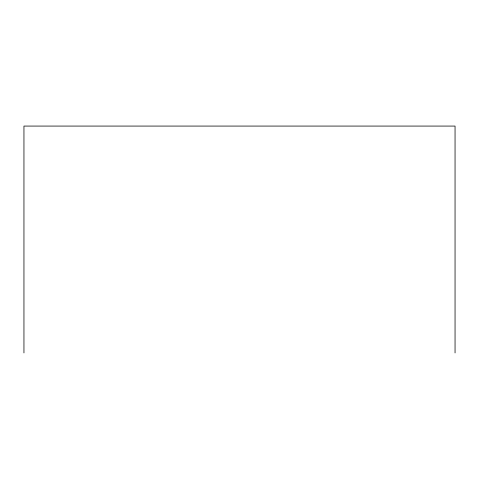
<?xml version="1.0" encoding="UTF-8"?>
<svg xmlns="http://www.w3.org/2000/svg" width="479" height="479" viewBox="0 0 479 479"><rect width="100%" height="100%" fill="white"/><g stroke="black" fill="none" stroke-linecap="round" stroke-linejoin="round"><path stroke-width="0.72" d="M455.05 352.927L455.05 126.073L23.95 126.073L23.95 352.927"/></g></svg>
